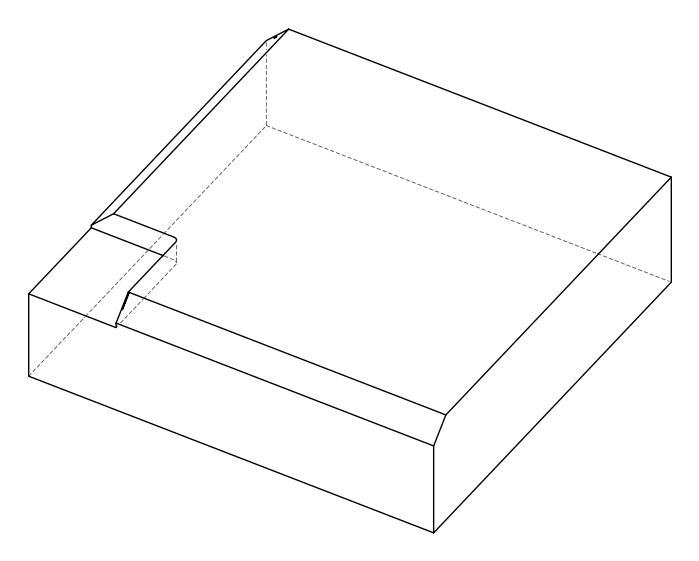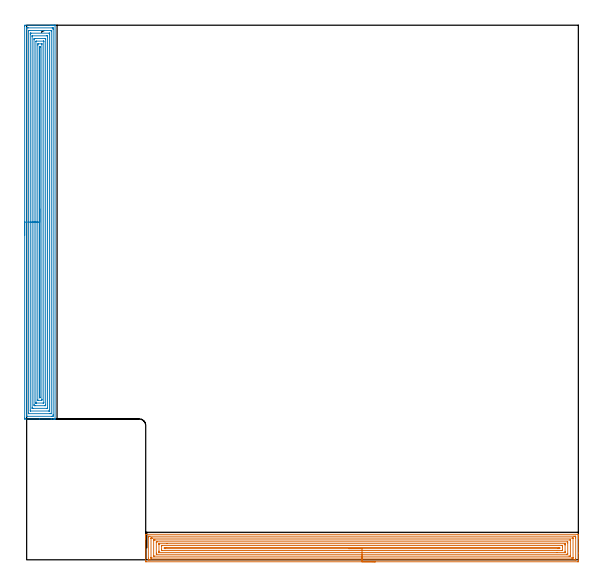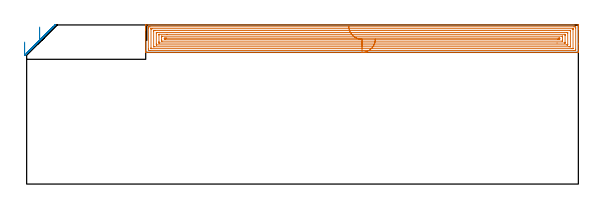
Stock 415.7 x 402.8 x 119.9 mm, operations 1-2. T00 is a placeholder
(PLAN: 3 operations, 1 tool changes, 93.3 min)
(1 AREA_MILL | FG_CHAMFER_SURFACE | UGT0205_001 | 21.13 min | 71606 mm3)
(2 AREA_MILL_1 | FG_CHAMFER_SURFACE_1 | UGT0205_001 | 21.58 min | 79900 mm3)
(3 MILL_CORNER_NOTCH_RECTANGULAR | CORNER_NOTCH_RECTANGULAR | NXT0201_009 | Follow Part, ap 2, ae 75% | 50.59 min | 242543 mm3)
(TOOL UGT0205_001 | Chamfer Mill 20 x 3 x 45 deg. | D20 FL50 Z2)
(TOOL NXT0201_009 | ENDMILL 8mm [2P460-0800-NA 1630] | D8 FL26 Z6)
(OP 1 AREA_MILL)
G17 G21 G94 G90
T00 M6
G54
G17 G0 G90 X262.7 Y-1.5 S1061 M3
G43 Z129.9 H0
Z109.2
G94 G1 X262.662 Z108.328 F250.
X262.548 Z107.464
X262.359 Z106.612
X262.097 Z105.78
X261.763 Z104.974
X261.36 Z104.2
X260.892 Z103.464
X260.36 Z102.772
X259.771 Z102.129
X259.128 Z101.54
X258.436 Z101.008
X257.7 Z100.54
X256.926 Z100.137
X256.12 Z99.803
X255.288 Z99.541
X254.437 Z99.352
X253.572 Z99.238
X252.7 Z99.2
X90.303
X89.743 Y-1.494 Z99.204
X89.708 Y-1.492 Z99.206
X89.703 Y-0.935 Z99.762
X89.7 Y-0.334 Z100.363
Y15.365 Z116.06
Y15.966 Z116.66
Y16.543 Z117.24
Y16.856 Z117.552
Y17.432 Z118.129
Y17.746 Z118.441
Y18.372 Z119.071
Y18.803 Z119.502
X89.707 Y19.16 Z119.851
X89.71 Y19.197 Z119.888
X89.857 Y19.2 Z119.9
X415.543
X415.69 Y19.197 Z119.888
X415.693 Y19.16 Z119.851
X415.7 Y18.802 Z119.502
Y18.372 Z119.071
Y17.746 Z118.441
Y16.543 Z117.24
Y15.966 Z116.66
Y4.991 Z105.688
Y-0.647 Z100.05
X415.698 Y-0.935 Z99.762
X415.692 Y-1.492 Z99.206
X415.657 Y-1.494 Z99.204
X415.097 Y-1.5 Z99.2
X252.7
Y-0.086 Z100.614
X93.02
X92.126 Y-0.084 Z100.616
X92.088 Y-0.082 Z100.618
X91.71 Y-0.046 Z100.654
X91.703 Y0.339 Z101.039
X91.701 Y0.844 Z101.544
X91.7 Y1.231 Z101.931
X91.701 Y16.856 Z117.556
X91.702 Y17.241 Z117.941
X91.71 Y17.746 Z118.446
X92.051 Y17.782 Z118.482
X92.088 Y17.783 Z118.483
X92.94 Y17.786 Z118.486
X412.38
X413.274 Y17.784 Z118.484
X413.312 Y17.781 Z118.481
X413.69 Y17.746 Z118.446
X413.697 Y17.362 Z118.062
X413.699 Y16.856 Z117.556
X413.7 Y16.469 Z117.169
X413.699 Y0.844 Z101.544
X413.698 Y0.459 Z101.159
X413.69 Y-0.046 Z100.654
X413.349 Y-0.082 Z100.618
X413.312 Y-0.084 Z100.616
X412.46 Y-0.086 Z100.614
X252.7
Y1.328 Z102.028
X93.872 Y1.329 Z102.029
X93.737 Y1.33 Z102.03
X93.715 Y1.332 Z102.032
X93.711 Y1.334 Z102.034
X93.707 Y1.356 Z102.056
X93.702 Y1.447 Z102.147
X93.7 Y1.905 Z102.605
X93.701 Y16.137 Z116.837
X93.707 Y16.31 Z117.01
X93.71 Y16.356 Z117.056
X93.724 Y16.365 Z117.065
X93.771 Y16.367 Z117.067
X93.872 Y16.369 Z117.069
X94.359 Y16.371 Z117.071
X94.765
X411.528
X411.663 Y16.37 Z117.07
X411.685 Y16.368 Z117.068
X411.689 Y16.366 Z117.066
X411.693 Y16.344 Z117.044
X411.698 Y16.253 Z116.953
X411.699 Y16.138 Z116.838
X411.7 Y15.966 Z116.666
X411.699 Y1.563 Z102.263
X411.693 Y1.39 Z102.09
X411.69 Y1.344 Z102.044
X411.676 Y1.335 Z102.035
X411.629 Y1.333 Z102.033
X411.528 Y1.331 Z102.031
X411.041 Y1.329 Z102.029
X410.635 Y1.328 Z102.028
X252.7
Y2.743 Z103.443
X96.429
X95.758 Y2.748 Z103.448
X95.721 Y2.749 Z103.449
X95.71 Y2.753 Z103.453
X95.707 Y2.774 Z103.474
X95.703 Y2.873 Z103.573
X95.701 Y3.072 Z103.772
Y14.611 Z115.311
X95.704 Y14.822 Z115.522
X95.708 Y14.927 Z115.627
X95.71 Y14.949 Z115.649
X95.727 Y14.951 Z115.651
X95.78 Y14.954 Z115.654
X96.549 Y14.957 Z115.657
X96.669
X408.971
X409.642 Y14.952 Z115.652
X409.679 Y14.951 Z115.651
X409.69 Y14.947 Z115.647
X409.693 Y14.926 Z115.626
X409.697 Y14.827 Z115.527
X409.699 Y14.628 Z115.328
Y3.089 Z103.789
X409.697 Y2.878 Z103.578
X409.692 Y2.772 Z103.472
X409.69 Y2.751 Z103.451
X409.673 Y2.749 Z103.449
X409.62 Y2.746 Z103.446
X408.851 Y2.743 Z103.443
X408.731
X252.7
Y4.157 Z104.857
X98.088
X97.924 Y4.158 Z104.858
X97.793 Y4.161 Z104.861
X97.714 Y4.164 Z104.864
X97.71 Y4.192 Z104.892
X97.705 Y4.402 Z105.102
X97.7 Y5.034 Z105.734
Y13.04 Z113.74
X97.702 Y13.298 Z113.998
X97.706 Y13.456 Z114.156
X97.71 Y13.528 Z114.228
X97.842 Y13.536 Z114.236
X98.09 Y13.541 Z114.241
X98.334 Y13.542 Z114.242
X407.312 Y13.543 Z114.243
X407.476 Y13.542 Z114.242
X407.607 Y13.539 Z114.239
X407.686 Y13.536 Z114.236
X407.69 Y13.508 Z114.208
X407.695 Y13.298 Z113.998
X407.7 Y12.666 Z113.366
Y4.66 Z105.36
X407.698 Y4.402 Z105.102
X407.694 Y4.244 Z104.944
X407.69 Y4.172 Z104.872
X407.558 Y4.164 Z104.864
X407.31 Y4.159 Z104.859
X407.066 Y4.158 Z104.858
X252.7 Y4.157 Z104.857
Y5.571 Z106.271
X100.118 Y5.572 Z106.272
X99.836 Y5.573 Z106.273
X99.751 Y5.576 Z106.276
X99.714 Y5.578 Z106.278
X99.71 Y5.597 Z106.297
X99.703 Y5.706 Z106.406
X99.701 Y6.181 Z106.881
X99.7 Y6.598 Z107.298
Y11.519 Z112.219
X99.702 Y11.934 Z112.634
X99.707 Y12.074 Z112.774
X99.71 Y12.119 Z112.819
X99.738 Y12.122 Z112.822
X99.813 Y12.125 Z112.825
X100.118 Y12.128 Z112.828
X105.755 Y12.129 Z112.829
X405.282 Y12.128 Z112.828
X405.564 Y12.127 Z112.827
X405.649 Y12.124 Z112.824
X405.686 Y12.122 Z112.822
X405.69 Y12.103 Z112.803
X405.697 Y11.994 Z112.694
X405.699 Y11.519 Z112.219
X405.7 Y11.102 Z111.802
Y6.181 Z106.881
X405.698 Y5.766 Z106.466
X405.693 Y5.626 Z106.326
X405.69 Y5.581 Z106.281
X405.663 Y5.578 Z106.278
X405.587 Y5.575 Z106.275
X405.282 Y5.572 Z106.272
X399.649 Y5.571 Z106.271
X252.7
Y6.985 Z107.685
X101.903
X101.817 Y6.986 Z107.686
X101.76 Y6.989 Z107.689
X101.72 Y6.992 Z107.692
X101.71 Y7.005 Z107.705
X101.706 Y7.071 Z107.771
X101.701 Y7.272 Z107.972
X101.7 Y7.96 Z108.66
Y9.942 Z110.642
X101.703 Y10.629 Z111.329
X101.706 Y10.679 Z111.379
X101.709 Y10.7 Z111.4
X101.734 Y10.708 Z111.408
X101.819 Y10.712 Z111.412
X101.903 Y10.714 Z111.414
X403.497
X403.583
X403.64 Y10.711 Z111.411
X403.68 Y10.708 Z111.408
X403.69 Y10.694 Z111.394
X403.694 Y10.629 Z111.329
X403.699 Y10.428 Z111.128
X403.7 Y9.74 Z110.44
Y7.758 Z108.458
X403.697 Y7.071 Z107.771
X403.694 Y7.021 Z107.721
X403.691 Y7. Z107.7
X403.666 Y6.992 Z107.692
X403.581 Y6.988 Z107.688
X403.497 Y6.986 Z107.686
X252.7 Y6.985 Z107.685
Y8.399 Z109.099
X104.58 Y8.4 Z109.1
X104.137 Y8.402 Z109.102
X103.843 Y8.407 Z109.107
X103.71 Y8.423 Z109.123
X103.7 Y8.837 Z109.537
Y8.85 Z109.55
X103.71 Y9.282 Z109.982
X104.135 Y9.294 Z109.994
X104.58 Y9.299 Z109.999
X105.02 Y9.3 Z110.
X105.472
X400.82
X401.263 Y9.298 Z109.998
X401.557 Y9.293 Z109.993
X401.69 Y9.277 Z109.977
X401.7 Y8.863 Z109.563
Y8.85 Z109.55
X401.69 Y8.418 Z109.118
X401.265 Y8.406 Z109.106
X400.82 Y8.401 Z109.101
X400.38 Y8.4 Z109.1
X399.928 Y8.399 Z109.099
X252.7
X251.828 Z109.138
X250.964 Z109.251
X250.112 Z109.44
X249.28 Z109.703
X248.474 Z110.036
X247.7 Z110.439
X246.964 Z110.908
X246.272 Z111.439
X245.629 Z112.028
X245.04 Z112.672
X244.509 Z113.364
X244.04 Z114.099
X243.637 Z114.873
X243.303 Z115.679
X243.041 Z116.511
X242.852 Z117.363
X242.738 Z118.228
X242.7 Z119.099
G0 Z129.9
M5
M2
(OP 2 AREA_MILL_1)
G17 G21 G94 G90
T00 M6
G54
G17 G0 G90 X-1.497 Y244.453 S1061 M3
G43 Z129.9 H0
Z107.003
G94 G1 Y244.491 Z106.131 F250.
Y244.605 Z105.266
Y244.793 Z104.415
Y245.055 Z103.583
Y245.389 Z102.776
Y245.792 Z102.003
X-1.498 Y246.26 Z101.267
Y246.791 Z100.574
Y247.38 Z99.931
Y248.023 Z99.341
Y248.715 Z98.81
Y249.451 Z98.341
X-1.499 Y250.225 Z97.938
Y251.031 Z97.604
Y251.863 Z97.342
Y252.714 Z97.153
X-1.5 Y253.579 Z97.038
Y254.451 Z97.
Y401.745
X-1.499 Y402.191 Z97.001
X-1.495 Y402.633 Z97.003
X-1.492 Y402.79 Z97.006
X-1.059 Y402.8 Z97.438
X17.716 Z116.211
X18.317 Z116.811
X18.877 Z117.374
X19.197 Z117.694
X19.758 Z118.254
X20.078 Z118.573
X20.72 Z119.219
X21.079 Z119.578
X21.4 Y402.796 Z119.89
Y402.795 Z119.891
Y402.637 Z119.9
Y106.263
Y106.105 Z119.891
Y106.104 Z119.89
X21.079 Y106.1 Z119.578
X20.719 Z119.219
X20.078 Z118.573
X18.877 Z117.374
X18.317 Z116.811
X9.72 Z108.217
X-1.059 Z97.438
X-1.342 Y106.103 Z97.156
X-1.492 Y106.11 Z97.006
X-1.499 Y106.262 Z96.999
X-1.5 Y106.709 Z97.
Y254.451
X-0.086 Z98.414
Y399.513
X-0.084 Y400.311 Z98.416
X-0.082 Y400.406 Z98.418
X-0.069 Y400.79 Z98.431
X0.316 Y400.798 Z98.816
X0.703 Y400.799 Z99.203
X1.194 Y400.8 Z99.694
X19.197 Y400.799 Z117.697
X19.692 Y400.797 Z118.192
X19.892 Y400.79 Z118.392
X19.979 Y400.766 Z118.479
X19.984 Y400.501 Z118.484
X19.985 Y400.406 Z118.485
X19.986 Y399.607 Z118.486
Y109.387
X19.984 Y108.589 Z118.484
X19.982 Y108.494 Z118.482
X19.968 Y108.11 Z118.468
X19.584 Y108.102 Z118.084
X19.197 Y108.101 Z117.697
X18.706 Y108.1 Z117.206
X0.703 Y108.101 Z99.203
X0.208 Y108.103 Z98.708
X0.008 Y108.11 Z98.508
X-0.079 Y108.134 Z98.421
X-0.084 Y108.399 Z98.416
X-0.085 Y108.494 Z98.415
X-0.086 Y109.293 Z98.414
Y254.451
X1.329 Z99.829
Y398.62
X1.33 Y398.749 Z99.83
X1.333 Y398.78 Z99.833
X1.335 Y398.789 Z99.835
X1.348 Y398.792 Z99.848
X1.408 Y398.798 Z99.908
X1.583 Y398.799 Z100.083
X2.287 Y398.8 Z100.787
X18.317 Y398.799 Z116.817
X18.494 Y398.796 Z116.994
X18.544 Y398.792 Z117.044
X18.565 Y398.788 Z117.065
X18.567 Y398.774 Z117.067
X18.57 Y398.706 Z117.07
X18.571 Y398.62 Z117.071
Y398.362
Y110.28
X18.57 Y110.151 Z117.07
X18.567 Y110.12 Z117.067
X18.565 Y110.111 Z117.065
X18.552 Y110.108 Z117.052
X18.492 Y110.102 Z116.992
X18.317 Y110.101 Z116.817
X17.613 Y110.1 Z116.113
X1.583 Y110.101 Z100.083
X1.406 Y110.104 Z99.906
X1.356 Y110.108 Z99.856
X1.335 Y110.112 Z99.835
X1.333 Y110.126 Z99.833
X1.33 Y110.194 Z99.83
X1.329 Y110.28 Z99.829
X1.328 Y110.538 Z99.828
X1.329 Y254.451 Z99.829
X2.743 Z101.243
Y395.942
X2.745 Y396.55 Z101.245
X2.748 Y396.755 Z101.248
X2.749 Y396.784 Z101.249
X2.764 Y396.79 Z101.264
X2.816 Y396.794 Z101.316
X2.922 Y396.798 Z101.422
X3.345 Y396.8 Z101.845
X16.982 Y396.799 Z115.482
X17.081 Y396.797 Z115.581
X17.129 Y396.793 Z115.629
X17.148 Y396.79 Z115.648
X17.15 Y396.778 Z115.65
X17.153 Y396.675 Z115.653
X17.157 Y396.225 Z115.657
Y112.958
X17.155 Y112.35 Z115.655
X17.152 Y112.145 Z115.652
X17.151 Y112.116 Z115.651
X17.136 Y112.11 Z115.636
X17.084 Y112.106 Z115.584
X16.978 Y112.103 Z115.478
X16.555 Y112.1 Z115.055
X2.918 Y112.101 Z101.418
X2.819 Y112.103 Z101.319
X2.771 Y112.107 Z101.271
X2.751 Y112.11 Z101.251
X2.75 Y112.122 Z101.25
X2.747 Y112.225 Z101.247
X2.743 Y112.675 Z101.243
Y254.451
X4.157 Z102.657
Y394.296
X4.158 Y394.434 Z102.658
X4.162 Y394.712 Z102.662
X4.164 Y394.786 Z102.664
X4.169 Y394.791 Z102.669
X4.186 Y394.795 Z102.686
X4.225 Y394.798 Z102.725
X4.472 Y394.8 Z102.972
X15.04 Z113.54
X15.675 Y394.796 Z114.175
X15.716 Y394.794 Z114.216
X15.733 Y394.791 Z114.233
X15.737 Y394.642 Z114.237
X15.742 Y394.365 Z114.242
X15.743 Y394.226 Z114.243
Y394.157
Y114.604
X15.742 Y114.466 Z114.242
X15.738 Y114.188 Z114.238
X15.736 Y114.114 Z114.236
X15.731 Y114.109 Z114.231
X15.714 Y114.105 Z114.214
X15.675 Y114.102 Z114.175
X15.428 Y114.1 Z113.928
X4.86 Z103.36
X4.225 Y114.104 Z102.725
X4.184 Y114.106 Z102.684
X4.167 Y114.109 Z102.667
X4.163 Y114.257 Z102.663
X4.158 Y114.535 Z102.658
X4.157 Y114.813 Z102.657
Y254.451
X5.571 Z104.071
X5.572 Y391.9 Z104.072
X5.574 Y392.371 Z104.074
X5.578 Y392.786 Z104.078
X5.987 Y392.794 Z104.487
X6.445 Y392.799 Z104.945
X13.491 Z111.991
X13.913 Y392.793 Z112.413
X14.322 Y392.783 Z112.822
X14.326 Y392.371 Z112.826
X14.328 Y391.951 Z112.828
Y117.
X14.326 Y116.529 Z112.826
X14.322 Y116.114 Z112.822
X13.913 Y116.106 Z112.413
X13.455 Y116.101 Z111.955
X6.409 Z104.909
X5.987 Y116.107 Z104.487
X5.578 Y116.117 Z104.078
X5.574 Y116.529 Z104.074
X5.572 Y116.949 Z104.072
X5.571 Y254.451 Z104.071
X6.985 Z105.485
X6.986 Y390.466 Z105.486
X6.988 Y390.586 Z105.488
X6.992 Y390.77 Z105.492
X7.326 Y390.79 Z105.826
X7.538 Y390.799 Z106.038
X12.879 Z111.379
X12.895 Y390.796 Z111.395
X12.907 Y390.791 Z111.407
X12.911 Y390.768 Z111.411
X12.914 Y390.706 Z111.414
Y118.434
X12.912 Y118.314 Z111.412
X12.908 Y118.13 Z111.408
X12.574 Y118.11 Z111.074
X12.362 Y118.101 Z110.862
X7.021 Z105.521
X7.005 Y118.104 Z105.505
X6.993 Y118.109 Z105.493
X6.989 Y118.132 Z105.489
X6.986 Y118.194 Z105.486
X6.985 Y254.451 Z105.485
X8.4 Z106.9
Y387.908
X8.401 Y388.14 Z106.901
X8.405 Y388.373 Z106.905
X8.416 Y388.79 Z106.916
X8.629 Y388.8 Z107.129
X11.271 Z109.771
X11.485 Y388.79 Z109.985
X11.497 Y388.724 Z109.997
X11.499 Y388.701 Z109.999
X11.5 Y388.568 Z110.
Y120.992
X11.499 Y120.76 Z109.999
X11.495 Y120.527 Z109.995
X11.484 Y120.11 Z109.984
X11.271 Y120.1 Z109.771
X8.629 Z107.129
X8.415 Y120.11 Z106.915
X8.403 Y120.176 Z106.903
X8.401 Y120.199 Z106.901
X8.4 Y120.332 Z106.9
Y254.451
X9.814 Z108.314
Y386.431
X9.815 Y386.706 Z108.315
X9.817 Y386.752 Z108.317
X9.82 Y386.782 Z108.32
X9.837 Y386.79 Z108.337
X9.95 Y386.792 Z108.45
X10.063 Y386.79 Z108.563
X10.08 Y386.782 Z108.58
X10.083 Y386.752 Z108.583
X10.085 Y386.707 Z108.585
X10.086 Y386.431 Z108.586
Y386.123
Y122.469
X10.085 Y122.194 Z108.585
X10.083 Y122.148 Z108.583
X10.08 Y122.118 Z108.58
X10.063 Y122.11 Z108.563
X9.95 Y122.108 Z108.45
X9.837 Y122.11 Z108.337
X9.82 Y122.118 Z108.32
X9.817 Y122.148 Z108.317
X9.815 Y122.193 Z108.315
X9.814 Y122.469 Z108.314
Y122.777
Y254.451
Y255.322 Z108.352
Y256.187 Z108.466
Y257.039 Z108.654
Y257.871 Z108.917
Y258.677 Z109.251
Y259.451 Z109.653
Y260.186 Z110.122
Y260.878 Z110.653
Y261.522 Z111.243
Y262.111 Z111.886
Y262.642 Z112.578
Y263.111 Z113.314
Y263.514 Z114.088
Y263.848 Z114.894
Y264.11 Z115.726
Y264.299 Z116.577
Y264.413 Z117.442
Y264.451 Z118.314
G0 Z129.9
M5
M2
